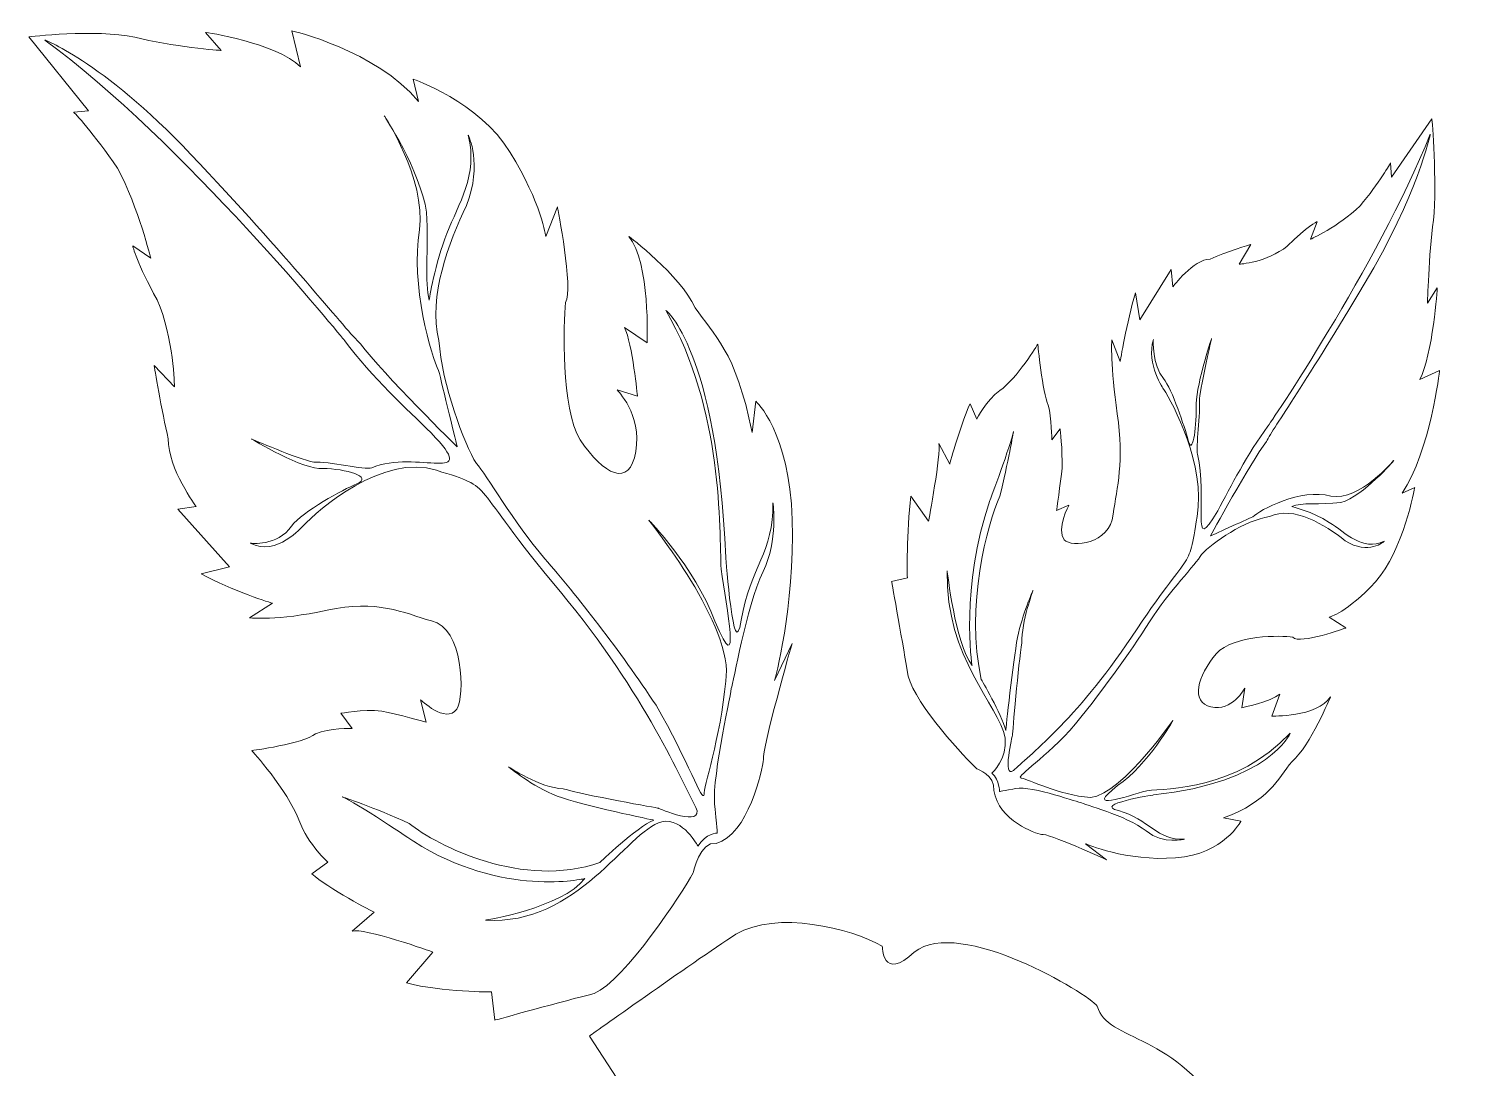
# Model space of a CAD drawing. Header units: millimetres. Extents: x -98 to 307, y -584 to 79.
# Drawn here: x -56.34 to -42.7, y -28.78 to -19 of the extents above; entities that cross this region are included whole.
import ezdxf

# ---------------------------------------------------------------- set-up
doc = ezdxf.new("R2010")
doc.units = ezdxf.units.MM
doc.header["$MEASUREMENT"] = 0
doc.layers.add('layer 1', color=7, linetype='Continuous')

msp = doc.modelspace()

# ---------------------------------------------------------------- linework, layer by layer
at = {"layer": 'layer 1', "color": 250, "lineweight": 9}
for points, knots in [([(-50.0844, -26.9487), (-50.1824, -27.1297), (-50.7267, -27.9627), (-51.0171, -28.0842), (-51.0171, -28.0842), (-51.2858, -28.1499), (-51.9518, -28.3349), (-51.9518, -28.3349), (-51.9518, -28.3349), (-51.9518, -28.3349), (-51.9813, -28.0678), (-51.9813, -28.0678), (-51.9813, -28.0678), (-51.9813, -28.0678), (-52.4421, -28.0736), (-52.7843, -27.9835), (-52.7843, -27.9835), (-52.7843, -27.9835), (-52.5349, -27.6931), (-52.5349, -27.6931), (-52.5349, -27.6931), (-52.5349, -27.6931), (-53.1968, -27.457), (-53.2935, -27.4975), (-53.2935, -27.4975), (-53.2935, -27.4975), (-53.0882, -27.3187), (-53.0882, -27.3187), (-53.0882, -27.3187), (-53.0882, -27.3187), (-53.5361, -27.0863), (-53.6739, -26.9575), (-53.6739, -26.9575), (-53.6739, -26.9575), (-53.5229, -26.8477), (-53.5229, -26.8477), (-53.5229, -26.8477), (-53.5229, -26.8477), (-53.7035, -26.6904), (-53.7976, -26.4499), (-53.7976, -26.4499), (-53.9021, -26.1672), (-54.241, -25.7964), (-54.241, -25.7964), (-54.241, -25.7964), (-54.241, -25.7964), (-53.7581, -25.7344), (-53.6396, -25.6381), (-53.6396, -25.6381), (-53.5104, -25.5845), (-53.2961, -25.5881), (-53.2961, -25.5881), (-53.2961, -25.5881), (-53.2961, -25.5881), (-53.4018, -25.4458), (-53.4018, -25.4458), (-53.4018, -25.4458), (-53.4018, -25.4458), (-53.1978, -25.4071), (-53.0159, -25.4243), (-53.0159, -25.4243), (-52.8662, -25.4549), (-52.5989, -25.5297), (-52.5989, -25.5297), (-52.5989, -25.5297), (-52.5989, -25.5297), (-52.6503, -25.3181), (-52.6503, -25.3181), (-52.6503, -25.3181), (-52.6503, -25.3181), (-52.417, -25.5469), (-52.3085, -25.4082), (-52.3085, -25.4082), (-52.2323, -25.2834), (-52.2471, -24.6372), (-52.5465, -24.5759), (-52.5465, -24.5759), (-52.8138, -24.5011), (-53.059, -24.3705), (-53.5313, -24.4749), (-53.5313, -24.4749), (-54.0039, -24.5789), (-54.2606, -24.5464), (-54.2606, -24.5464), (-54.2606, -24.5464), (-54.2606, -24.5464), (-54.045, -24.4099), (-54.045, -24.4099), (-54.045, -24.4099), (-54.045, -24.4099), (-54.4296, -24.291), (-54.7175, -24.1315), (-54.7175, -24.1315), (-54.7175, -24.1315), (-54.4489, -24.0658), (-54.4489, -24.0658), (-54.4489, -24.0658), (-54.4489, -24.0658), (-54.9363, -23.524), (-54.9363, -23.524), (-54.9363, -23.524), (-54.9363, -23.524), (-54.7647, -23.4988), (-54.7647, -23.4988), (-54.7647, -23.4988), (-54.7647, -23.4988), (-55.0288, -23.1431), (-55.0263, -22.8625), (-55.0263, -22.8625), (-55.0879, -22.6085), (-55.1586, -22.1721), (-55.1586, -22.1721), (-55.1586, -22.1721), (-55.1586, -22.1721), (-54.9678, -22.3721), (-54.9678, -22.3721), (-54.9678, -22.3721), (-54.9678, -22.3721), (-54.9739, -21.9087), (-55.131, -21.5548), (-55.131, -21.5548), (-55.3206, -21.2147), (-55.3617, -21.0454), (-55.3617, -21.0454), (-55.3617, -21.0454), (-55.3617, -21.0454), (-55.1914, -21.1607), (-55.1914, -21.1607), (-55.1914, -21.1607), (-55.1914, -21.1607), (-55.3045, -20.6955), (-55.5043, -20.3131), (-55.5043, -20.3131), (-55.7261, -19.9862), (-55.9169, -19.7862), (-55.9169, -19.7862), (-55.9169, -19.7862), (-55.9169, -19.7862), (-55.7774, -19.7745), (-55.7774, -19.7745), (-55.7774, -19.7745), (-55.7774, -19.7745), (-56.3384, -19.0769), (-56.3384, -19.0769), (-56.3384, -19.0769), (-56.3384, -19.0769), (-55.7164, -19.0036), (-55.3421, -19.0802), (-55.3421, -19.0802), (-54.9999, -19.1703), (-54.5289, -19.2064), (-54.5289, -19.2064), (-54.5289, -19.2064), (-54.5289, -19.2064), (-54.6773, -19.0353), (-54.6773, -19.0353), (-54.6773, -19.0353), (-54.6773, -19.0353), (-54.0138, -19.1309), (-53.7803, -19.3597), (-53.7803, -19.3597), (-53.7803, -19.3597), (-53.8628, -19.0211), (-53.8628, -19.0211), (-53.8628, -19.0211), (-53.8628, -19.0211), (-53.0715, -19.2031), (-52.6692, -19.6873), (-52.6692, -19.6873), (-52.6692, -19.6873), (-52.7206, -19.4761), (-52.7206, -19.4761), (-52.7206, -19.4761), (-52.7206, -19.4761), (-52.1012, -19.6833), (-51.8063, -20.1657), (-51.8063, -20.1657), (-51.511, -20.6481), (-51.4711, -20.9578), (-51.4711, -20.9578), (-51.4711, -20.9578), (-51.4711, -20.9578), (-51.3612, -20.6787), (-51.3612, -20.6787), (-51.3612, -20.6787), (-51.3612, -20.6787), (-51.2083, -21.4537), (-51.2845, -21.5785), (-51.2845, -21.5785), (-51.308, -21.7748), (-51.3265, -22.575), (-51.1473, -22.8727), (-51.1473, -22.8727), (-50.9255, -23.1996), (-50.6804, -23.3303), (-50.6232, -22.98), (-50.6232, -22.98), (-50.5664, -22.6301), (-50.7996, -22.4013), (-50.7996, -22.4013), (-50.7996, -22.4013), (-50.7996, -22.4013), (-50.6075, -22.4608), (-50.6075, -22.4608), (-50.6075, -22.4608), (-50.6075, -22.4608), (-50.656, -21.9685), (-50.7296, -21.8127), (-50.7296, -21.8127), (-50.7296, -21.8127), (-50.5166, -21.9569), (-50.5166, -21.9569), (-50.5166, -21.9569), (-50.5166, -21.9569), (-50.4876, -21.199), (-50.6888, -20.9571), (-50.6888, -20.9571), (-50.6888, -20.9571), (-50.2104, -21.3161), (-50.0632, -21.6277), (-50.0632, -21.6277), (-49.8946, -21.8832), (-49.6816, -22.0273), (-49.5286, -22.8023), (-49.5286, -22.8023), (-49.5286, -22.8023), (-49.4936, -22.5078), (-49.4936, -22.5078), (-49.4936, -22.5078), (-49.4936, -22.5078), (-49.1748, -22.7943), (-49.151, -23.6229), (-49.151, -23.6229), (-49.1273, -24.4519), (-49.3162, -25.1368), (-49.3162, -25.1368), (-49.3162, -25.1368), (-49.3162, -25.1368), (-49.152, -24.7883), (-49.152, -24.7883), (-49.152, -24.7883), (-49.152, -24.7883), (-49.4406, -25.7946), (-49.42, -25.8789), (-49.42, -25.8789), (-49.4319, -25.9771), (-49.5665, -26.5926), (-49.8672, -26.6718), (-49.8672, -26.6718), (-50.017, -26.6411), (-50.0844, -26.9487), (-50.0844, -26.9487)], [0, 0, 0, 0, 0.015625, 0.015625, 0.015625, 0.015625, 0.03125, 0.03125, 0.03125, 0.03125, 0.046875, 0.046875, 0.046875, 0.046875, 0.0625, 0.0625, 0.0625, 0.0625, 0.078125, 0.078125, 0.078125, 0.078125, 0.09375, 0.09375, 0.09375, 0.09375, 0.109375, 0.109375, 0.109375, 0.109375, 0.125, 0.125, 0.125, 0.125, 0.140625, 0.140625, 0.140625, 0.140625, 0.15625, 0.15625, 0.15625, 0.15625, 0.171875, 0.171875, 0.171875, 0.171875, 0.1875, 0.1875, 0.1875, 0.1875, 0.203125, 0.203125, 0.203125, 0.203125, 0.21875, 0.21875, 0.21875, 0.21875, 0.234375, 0.234375, 0.234375, 0.234375, 0.25, 0.25, 0.25, 0.25, 0.265625, 0.265625, 0.265625, 0.265625, 0.28125, 0.28125, 0.28125, 0.28125, 0.296875, 0.296875, 0.296875, 0.296875, 0.3125, 0.3125, 0.3125, 0.3125, 0.328125, 0.328125, 0.328125, 0.328125, 0.34375, 0.34375, 0.34375, 0.34375, 0.359375, 0.359375, 0.359375, 0.359375, 0.375, 0.375, 0.375, 0.375, 0.390625, 0.390625, 0.390625, 0.390625, 0.40625, 0.40625, 0.40625, 0.40625, 0.421875, 0.421875, 0.421875, 0.421875, 0.4375, 0.4375, 0.4375, 0.4375, 0.453125, 0.453125, 0.453125, 0.453125, 0.46875, 0.46875, 0.46875, 0.46875, 0.484375, 0.484375, 0.484375, 0.484375, 0.5, 0.5, 0.5, 0.5, 0.515625, 0.515625, 0.515625, 0.515625, 0.53125, 0.53125, 0.53125, 0.53125, 0.546875, 0.546875, 0.546875, 0.546875, 0.5625, 0.5625, 0.5625, 0.5625, 0.578125, 0.578125, 0.578125, 0.578125, 0.59375, 0.59375, 0.59375, 0.59375, 0.609375, 0.609375, 0.609375, 0.609375, 0.625, 0.625, 0.625, 0.625, 0.640625, 0.640625, 0.640625, 0.640625, 0.65625, 0.65625, 0.65625, 0.65625, 0.671875, 0.671875, 0.671875, 0.671875, 0.6875, 0.6875, 0.6875, 0.6875, 0.703125, 0.703125, 0.703125, 0.703125, 0.71875, 0.71875, 0.71875, 0.71875, 0.734375, 0.734375, 0.734375, 0.734375, 0.75, 0.75, 0.75, 0.75, 0.765625, 0.765625, 0.765625, 0.765625, 0.78125, 0.78125, 0.78125, 0.78125, 0.796875, 0.796875, 0.796875, 0.796875, 0.8125, 0.8125, 0.8125, 0.8125, 0.828125, 0.828125, 0.828125, 0.828125, 0.84375, 0.84375, 0.84375, 0.84375, 0.859375, 0.859375, 0.859375, 0.859375, 0.875, 0.875, 0.875, 0.875, 0.890625, 0.890625, 0.890625, 0.890625, 0.90625, 0.90625, 0.90625, 0.90625, 0.921875, 0.921875, 0.921875, 0.921875, 0.9375, 0.9375, 0.9375, 0.9375, 0.953125, 0.953125, 0.953125, 0.953125, 0.96875, 0.96875, 0.96875, 0.96875, 1, 1, 1, 1]), ([(-50.0388, -26.697), (-50.0388, -26.697), (-50.1757, -26.4277), (-50.3797, -26.4664), (-50.3797, -26.4664), (-50.7125, -26.559), (-51.1717, -27.4497), (-52.0388, -27.3928), (-52.0388, -27.3928), (-52.0388, -27.3928), (-51.3199, -27.2786), (-51.103, -27.0016), (-51.103, -27.0016), (-51.103, -27.0016), (-51.8763, -27.1848), (-52.7175, -26.651), (-52.7175, -26.651), (-52.7175, -26.651), (-53.2707, -26.2763), (-53.3883, -26.2321), (-53.3883, -26.2321), (-53.3883, -26.2321), (-53.0786, -26.3357), (-52.7586, -26.4817), (-52.7586, -26.4817), (-52.4928, -26.697), (-51.6826, -27.1038), (-50.9619, -26.8495), (-50.9619, -26.8495), (-50.9619, -26.8495), (-50.6159, -26.5185), (-50.4545, -26.451), (-50.4545, -26.451), (-50.4545, -26.451), (-51.128, -26.3131), (-51.3628, -26.2248), (-51.3628, -26.2248), (-51.5978, -26.1365), (-51.8211, -25.9501), (-51.8211, -25.9501), (-51.8211, -25.9501), (-51.8211, -25.9501), (-51.5229, -26.1518), (-51.3086, -26.1555), (-51.3086, -26.1555), (-51.1164, -26.215), (-50.4106, -26.3394), (-50.4106, -26.3394), (-50.4106, -26.3394), (-50.4106, -26.3394), (-49.973, -26.5295), (-50.0568, -26.3314), (-50.0568, -26.3314), (-50.1831, -26.1048), (-50.5285, -25.2703), (-51.333, -24.3019), (-51.333, -24.3019), (-52.2333, -23.2332), (-51.9236, -23.3368), (-52.5002, -23.1584), (-52.5002, -23.1584), (-53.0024, -22.9953), (-53.6184, -23.5324), (-53.7594, -23.6845), (-53.7594, -23.6845), (-53.7594, -23.6845), (-54.0087, -23.975), (-54.2539, -23.8444), (-54.2539, -23.8444), (-54.2539, -23.8444), (-53.9968, -23.8772), (-53.8664, -23.6827), (-53.8664, -23.6827), (-53.7578, -23.5441), (-53.3809, -23.3401), (-53.2517, -23.2861), (-53.2517, -23.2861), (-53.0901, -23.2186), (-53.3575, -23.1438), (-53.5718, -23.1402), (-53.5718, -23.1402), (-53.7433, -23.1653), (-54.2439, -22.8618), (-54.2439, -22.8618), (-54.2439, -22.8618), (-54.2439, -22.8618), (-53.8066, -23.0519), (-53.6569, -23.0825), (-53.6569, -23.0825), (-53.5175, -23.0708), (-53.1753, -23.161), (-53.1107, -23.1339), (-53.1107, -23.1339), (-52.6911, -22.9588), (-52.0733, -23.3062), (-52.5503, -22.8067), (-52.5503, -22.8067), (-52.784, -22.5779), (-53.1024, -22.2918), (-53.3668, -21.9361), (-53.3668, -21.9361), (-53.3668, -21.9361), (-54.8909, -20.0566), (-56.1887, -19.1075), (-56.1887, -19.1075), (-56.1887, -19.1075), (-55.6017, -19.3283), (-54.7323, -20.27), (-54.7323, -20.27), (-53.8205, -21.2402), (-53.3552, -21.8379), (-53.217, -21.9667), (-53.217, -21.9667), (-53.0057, -22.2513), (-52.3052, -22.9373), (-52.3052, -22.9373), (-52.3052, -22.9373), (-52.3052, -22.9373), (-52.4495, -22.3451), (-52.4803, -22.2181), (-52.4803, -22.2181), (-52.5433, -22.1046), (-52.7505, -21.399), (-52.6599, -20.8951), (-52.6599, -20.8951), (-52.6014, -20.4047), (-52.9921, -19.8223), (-52.9921, -19.8223), (-52.9921, -19.8223), (-52.9921, -19.8223), (-52.6542, -20.3335), (-52.594, -20.728), (-52.594, -20.728), (-52.5761, -21.0932), (-52.6111, -21.3873), (-52.57, -21.5566), (-52.57, -21.5566), (-52.57, -21.5566), (-52.5131, -21.2067), (-52.4028, -20.9275), (-52.4028, -20.9275), (-52.293, -20.6488), (-52.1083, -20.385), (-52.2011, -20.0044), (-52.2011, -20.0044), (-52.2011, -20.0044), (-52.0643, -20.2737), (-52.2181, -20.6641), (-52.2181, -20.6641), (-52.3823, -21.0122), (-52.5803, -21.5143), (-52.4774, -21.9375), (-52.4774, -21.9375), (-52.4495, -22.3451), (-52.2407, -22.9103), (-52.1247, -23.0949), (-52.1247, -23.0949), (-52.0292, -23.1945), (-51.7767, -23.6484), (-51.4799, -23.9903), (-51.4799, -23.9903), (-51.1833, -24.3326), (-50.7707, -24.8591), (-50.433, -25.3703), (-50.433, -25.3703), (-50.1275, -25.895), (-49.9922, -26.3044), (-49.9806, -26.2066), (-49.9806, -26.2066), (-49.9909, -26.1642), (-49.8251, -25.6757), (-49.7769, -25.143), (-49.7769, -25.143), (-49.6863, -24.6387), (-50.5011, -23.628), (-50.5011, -23.628), (-50.5011, -23.628), (-50.5011, -23.628), (-50.077, -24.0564), (-49.8785, -24.5796), (-49.8785, -24.5796), (-49.6273, -25.1736), (-49.7699, -24.4409), (-49.82, -24.0888), (-49.82, -24.0888), (-49.838, -23.7236), (-49.7943, -22.587), (-50.3421, -21.6511), (-50.3421, -21.6511), (-50.3421, -21.6511), (-49.8637, -22.0101), (-49.776, -23.9775), (-49.776, -23.9775), (-49.776, -23.9775), (-49.7008, -25.0178), (-49.6321, -24.5697), (-49.6321, -24.5697), (-49.5411, -24.0658), (-49.3256, -23.929), (-49.3316, -23.4656), (-49.3316, -23.4656), (-49.3316, -23.4656), (-49.2815, -23.8174), (-49.4238, -24.11), (-49.4238, -24.11), (-49.5881, -24.4581), (-49.7021, -25.1583), (-49.7243, -25.2137), (-49.7243, -25.2137), (-49.7358, -25.3119), (-49.9264, -26.1372), (-49.8746, -26.3485), (-49.8746, -26.3485), (-49.8557, -26.5736), (-49.8557, -26.5736), (-49.8557, -26.5736), (-49.8557, -26.5736), (-49.8557, -26.5736), (-49.9627, -26.5718), (-50.0388, -26.697)], [0, 0, 0, 0, 0.0178571, 0.0178571, 0.0178571, 0.0178571, 0.0357143, 0.0357143, 0.0357143, 0.0357143, 0.0535714, 0.0535714, 0.0535714, 0.0535714, 0.0714286, 0.0714286, 0.0714286, 0.0714286, 0.0892857, 0.0892857, 0.0892857, 0.0892857, 0.1071429, 0.1071429, 0.1071429, 0.1071429, 0.125, 0.125, 0.125, 0.125, 0.1428571, 0.1428571, 0.1428571, 0.1428571, 0.1607143, 0.1607143, 0.1607143, 0.1607143, 0.1785714, 0.1785714, 0.1785714, 0.1785714, 0.1964286, 0.1964286, 0.1964286, 0.1964286, 0.2142857, 0.2142857, 0.2142857, 0.2142857, 0.2321429, 0.2321429, 0.2321429, 0.2321429, 0.25, 0.25, 0.25, 0.25, 0.2678571, 0.2678571, 0.2678571, 0.2678571, 0.2857143, 0.2857143, 0.2857143, 0.2857143, 0.3035714, 0.3035714, 0.3035714, 0.3035714, 0.3214286, 0.3214286, 0.3214286, 0.3214286, 0.3392857, 0.3392857, 0.3392857, 0.3392857, 0.3571429, 0.3571429, 0.3571429, 0.3571429, 0.375, 0.375, 0.375, 0.375, 0.3928571, 0.3928571, 0.3928571, 0.3928571, 0.4107143, 0.4107143, 0.4107143, 0.4107143, 0.4285714, 0.4285714, 0.4285714, 0.4285714, 0.4464286, 0.4464286, 0.4464286, 0.4464286, 0.4642857, 0.4642857, 0.4642857, 0.4642857, 0.4821429, 0.4821429, 0.4821429, 0.4821429, 0.5, 0.5, 0.5, 0.5, 0.5178571, 0.5178571, 0.5178571, 0.5178571, 0.5357143, 0.5357143, 0.5357143, 0.5357143, 0.5535714, 0.5535714, 0.5535714, 0.5535714, 0.5714286, 0.5714286, 0.5714286, 0.5714286, 0.5892857, 0.5892857, 0.5892857, 0.5892857, 0.6071429, 0.6071429, 0.6071429, 0.6071429, 0.625, 0.625, 0.625, 0.625, 0.6428571, 0.6428571, 0.6428571, 0.6428571, 0.6607143, 0.6607143, 0.6607143, 0.6607143, 0.6785714, 0.6785714, 0.6785714, 0.6785714, 0.6964286, 0.6964286, 0.6964286, 0.6964286, 0.7142857, 0.7142857, 0.7142857, 0.7142857, 0.7321429, 0.7321429, 0.7321429, 0.7321429, 0.75, 0.75, 0.75, 0.75, 0.7678571, 0.7678571, 0.7678571, 0.7678571, 0.7857143, 0.7857143, 0.7857143, 0.7857143, 0.8035714, 0.8035714, 0.8035714, 0.8035714, 0.8214286, 0.8214286, 0.8214286, 0.8214286, 0.8392857, 0.8392857, 0.8392857, 0.8392857, 0.8571429, 0.8571429, 0.8571429, 0.8571429, 0.875, 0.875, 0.875, 0.875, 0.8928571, 0.8928571, 0.8928571, 0.8928571, 0.9107143, 0.9107143, 0.9107143, 0.9107143, 0.9285714, 0.9285714, 0.9285714, 0.9285714, 0.9464286, 0.9464286, 0.9464286, 0.9464286, 0.9642857, 0.9642857, 0.9642857, 0.9642857, 1, 1, 1, 1]), ([(-47.4103, -25.969), (-47.5128, -25.8778), (-47.9864, -25.371), (-48.059, -25.0948), (-48.059, -25.0948), (-48.1001, -24.839), (-48.2145, -24.2045), (-48.2145, -24.2045), (-48.2145, -24.2045), (-48.2145, -24.2045), (-48.0661, -24.1717), (-48.0661, -24.1717), (-48.0661, -24.1717), (-48.0661, -24.1717), (-48.077, -23.7305), (-48.0327, -23.4018), (-48.0327, -23.4018), (-48.0327, -23.4018), (-47.8666, -23.6357), (-47.8666, -23.6357), (-47.8666, -23.6357), (-47.8666, -23.6357), (-47.746, -22.9979), (-47.7702, -22.9059), (-47.7702, -22.9059), (-47.7702, -22.9059), (-47.667, -23.0993), (-47.667, -23.0993), (-47.667, -23.0993), (-47.667, -23.0993), (-47.5449, -22.6669), (-47.4755, -22.5326), (-47.4755, -22.5326), (-47.4755, -22.5326), (-47.4116, -22.6757), (-47.4116, -22.6757), (-47.4116, -22.6757), (-47.4116, -22.6757), (-47.3268, -22.5002), (-47.1944, -22.406), (-47.1944, -22.406), (-47.0386, -22.3013), (-46.8377, -21.9704), (-46.8377, -21.9704), (-46.8377, -21.9704), (-46.8377, -21.9704), (-46.795, -22.4316), (-46.7395, -22.5436), (-46.7395, -22.5436), (-46.707, -22.6665), (-46.7054, -22.8716), (-46.7054, -22.8716), (-46.7054, -22.8716), (-46.7054, -22.8716), (-46.628, -22.768), (-46.628, -22.768), (-46.628, -22.768), (-46.628, -22.768), (-46.6032, -22.9625), (-46.6097, -23.1372), (-46.6097, -23.1372), (-46.6241, -23.281), (-46.6614, -23.5379), (-46.6614, -23.5379), (-46.6614, -23.5379), (-46.6614, -23.5379), (-46.5444, -23.485), (-46.5444, -23.485), (-46.5444, -23.485), (-46.5444, -23.485), (-46.6678, -23.7123), (-46.5888, -23.8141), (-46.5888, -23.8141), (-46.5177, -23.8849), (-46.1579, -23.8597), (-46.1287, -23.5722), (-46.1287, -23.5722), (-46.0914, -23.3149), (-46.023, -23.0781), (-46.0888, -22.6275), (-46.0888, -22.6275), (-46.155, -22.1772), (-46.1412, -21.9306), (-46.1412, -21.9306), (-46.1412, -21.9306), (-46.1412, -21.9306), (-46.0612, -22.1349), (-46.0612, -22.1349), (-46.0612, -22.1349), (-46.0612, -22.1349), (-46.0015, -21.7646), (-45.9173, -21.4865), (-45.9173, -21.4865), (-45.9173, -21.4865), (-45.8762, -21.7427), (-45.8762, -21.7427), (-45.8762, -21.7427), (-45.8762, -21.7427), (-45.5825, -21.2669), (-45.5825, -21.2669), (-45.5825, -21.2669), (-45.5825, -21.2669), (-45.5654, -21.4307), (-45.5654, -21.4307), (-45.5654, -21.4307), (-45.5654, -21.4307), (-45.3717, -21.1716), (-45.2149, -21.1698), (-45.2149, -21.1698), (-45.0745, -21.1063), (-44.8325, -21.0315), (-44.8325, -21.0315), (-44.8325, -21.0315), (-44.8325, -21.0315), (-44.9405, -21.2176), (-44.9405, -21.2176), (-44.9405, -21.2176), (-44.9405, -21.2176), (-44.6825, -21.2038), (-44.4878, -21.0476), (-44.4878, -21.0476), (-44.3011, -20.8604), (-44.2077, -20.8181), (-44.2077, -20.8181), (-44.2077, -20.8181), (-44.2077, -20.8181), (-44.2691, -20.983), (-44.2691, -20.983), (-44.2691, -20.983), (-44.2691, -20.983), (-44.0117, -20.867), (-43.8016, -20.6692), (-43.8016, -20.6692), (-43.6233, -20.4514), (-43.515, -20.2653), (-43.515, -20.2653), (-43.515, -20.2653), (-43.515, -20.2653), (-43.5062, -20.3988), (-43.5062, -20.3988), (-43.5062, -20.3988), (-43.5062, -20.3988), (-43.1265, -19.8501), (-43.1265, -19.8501), (-43.1265, -19.8501), (-43.1265, -19.8501), (-43.0751, -20.4445), (-43.1118, -20.8039), (-43.1118, -20.8039), (-43.156, -21.133), (-43.1683, -21.5843), (-43.1683, -21.5843), (-43.1683, -21.5843), (-43.1683, -21.5843), (-43.0754, -21.4395), (-43.0754, -21.4395), (-43.0754, -21.4395), (-43.0754, -21.4395), (-43.1178, -22.0762), (-43.2412, -22.3035), (-43.2412, -22.3035), (-43.2412, -22.3035), (-43.0539, -22.2192), (-43.0539, -22.2192), (-43.0539, -22.2192), (-43.0539, -22.2192), (-43.1422, -22.9796), (-43.4054, -23.3726), (-43.4054, -23.3726), (-43.4054, -23.3726), (-43.2885, -23.32), (-43.2885, -23.32), (-43.2885, -23.32), (-43.2885, -23.32), (-43.3935, -23.9162), (-43.6576, -24.207), (-43.6576, -24.207), (-43.9217, -24.4979), (-44.0936, -24.5409), (-44.0936, -24.5409), (-44.0936, -24.5409), (-44.0936, -24.5409), (-43.9361, -24.6416), (-43.9361, -24.6416), (-43.9361, -24.6416), (-43.9361, -24.6416), (-44.3658, -24.8011), (-44.4367, -24.7299), (-44.4367, -24.7299), (-44.5463, -24.7109), (-44.9926, -24.7066), (-45.1558, -24.8832), (-45.1558, -24.8832), (-45.3341, -25.1006), (-45.4029, -25.3378), (-45.2069, -25.3863), (-45.2069, -25.3863), (-45.0106, -25.4352), (-44.8872, -25.2079), (-44.8872, -25.2079), (-44.8872, -25.2079), (-44.8872, -25.2079), (-44.9171, -25.3929), (-44.9171, -25.3929), (-44.9171, -25.3929), (-44.9171, -25.3929), (-44.6433, -25.3382), (-44.5579, -25.2652), (-44.5579, -25.2652), (-44.5579, -25.2652), (-44.6347, -25.4713), (-44.6347, -25.4713), (-44.6347, -25.4713), (-44.6347, -25.4713), (-44.2115, -25.4863), (-44.0801, -25.2896), (-44.0801, -25.2896), (-44.0801, -25.2896), (-44.2722, -25.7538), (-44.4435, -25.8997), (-44.4435, -25.8997), (-44.5833, -26.0657), (-44.66, -26.2719), (-45.0893, -26.4313), (-45.0893, -26.4313), (-45.0893, -26.4313), (-44.9248, -26.4602), (-44.9248, -26.4602), (-44.9248, -26.4602), (-44.9248, -26.4602), (-45.079, -26.7699), (-45.5407, -26.8064), (-45.5407, -26.8064), (-46.0024, -26.8433), (-46.3873, -26.674), (-46.3873, -26.674), (-46.3873, -26.674), (-46.3873, -26.674), (-46.1904, -26.825), (-46.1904, -26.825), (-46.1904, -26.825), (-46.1904, -26.825), (-46.7562, -26.5656), (-46.8028, -26.5868), (-46.8028, -26.5868), (-46.8577, -26.5773), (-47.2031, -26.4587), (-47.2522, -26.1719), (-47.2522, -26.1719), (-47.2378, -26.0281), (-47.4103, -25.969), (-47.4103, -25.969)], [0, 0, 0, 0, 0.015625, 0.015625, 0.015625, 0.015625, 0.03125, 0.03125, 0.03125, 0.03125, 0.046875, 0.046875, 0.046875, 0.046875, 0.0625, 0.0625, 0.0625, 0.0625, 0.078125, 0.078125, 0.078125, 0.078125, 0.09375, 0.09375, 0.09375, 0.09375, 0.109375, 0.109375, 0.109375, 0.109375, 0.125, 0.125, 0.125, 0.125, 0.140625, 0.140625, 0.140625, 0.140625, 0.15625, 0.15625, 0.15625, 0.15625, 0.171875, 0.171875, 0.171875, 0.171875, 0.1875, 0.1875, 0.1875, 0.1875, 0.203125, 0.203125, 0.203125, 0.203125, 0.21875, 0.21875, 0.21875, 0.21875, 0.234375, 0.234375, 0.234375, 0.234375, 0.25, 0.25, 0.25, 0.25, 0.265625, 0.265625, 0.265625, 0.265625, 0.28125, 0.28125, 0.28125, 0.28125, 0.296875, 0.296875, 0.296875, 0.296875, 0.3125, 0.3125, 0.3125, 0.3125, 0.328125, 0.328125, 0.328125, 0.328125, 0.34375, 0.34375, 0.34375, 0.34375, 0.359375, 0.359375, 0.359375, 0.359375, 0.375, 0.375, 0.375, 0.375, 0.390625, 0.390625, 0.390625, 0.390625, 0.40625, 0.40625, 0.40625, 0.40625, 0.421875, 0.421875, 0.421875, 0.421875, 0.4375, 0.4375, 0.4375, 0.4375, 0.453125, 0.453125, 0.453125, 0.453125, 0.46875, 0.46875, 0.46875, 0.46875, 0.484375, 0.484375, 0.484375, 0.484375, 0.5, 0.5, 0.5, 0.5, 0.515625, 0.515625, 0.515625, 0.515625, 0.53125, 0.53125, 0.53125, 0.53125, 0.546875, 0.546875, 0.546875, 0.546875, 0.5625, 0.5625, 0.5625, 0.5625, 0.578125, 0.578125, 0.578125, 0.578125, 0.59375, 0.59375, 0.59375, 0.59375, 0.609375, 0.609375, 0.609375, 0.609375, 0.625, 0.625, 0.625, 0.625, 0.640625, 0.640625, 0.640625, 0.640625, 0.65625, 0.65625, 0.65625, 0.65625, 0.671875, 0.671875, 0.671875, 0.671875, 0.6875, 0.6875, 0.6875, 0.6875, 0.703125, 0.703125, 0.703125, 0.703125, 0.71875, 0.71875, 0.71875, 0.71875, 0.734375, 0.734375, 0.734375, 0.734375, 0.75, 0.75, 0.75, 0.75, 0.765625, 0.765625, 0.765625, 0.765625, 0.78125, 0.78125, 0.78125, 0.78125, 0.796875, 0.796875, 0.796875, 0.796875, 0.8125, 0.8125, 0.8125, 0.8125, 0.828125, 0.828125, 0.828125, 0.828125, 0.84375, 0.84375, 0.84375, 0.84375, 0.859375, 0.859375, 0.859375, 0.859375, 0.875, 0.875, 0.875, 0.875, 0.890625, 0.890625, 0.890625, 0.890625, 0.90625, 0.90625, 0.90625, 0.90625, 0.921875, 0.921875, 0.921875, 0.921875, 0.9375, 0.9375, 0.9375, 0.9375, 0.953125, 0.953125, 0.953125, 0.953125, 0.96875, 0.96875, 0.96875, 0.96875, 1, 1, 1, 1]), ([(-47.2693, -26.0081), (-47.2693, -26.0081), (-47.1215, -25.8727), (-47.1465, -25.6782), (-47.1465, -25.6782), (-47.2037, -25.3608), (-47.7078, -24.9364), (-47.6908, -24.1052), (-47.6908, -24.1052), (-47.6908, -24.1052), (-47.615, -24.7916), (-47.4569, -24.9948), (-47.4569, -24.9948), (-47.4569, -24.9948), (-47.5719, -24.2578), (-47.2886, -23.4434), (-47.2886, -23.4434), (-47.2886, -23.4434), (-47.089, -22.9074), (-47.0662, -22.7943), (-47.0662, -22.7943), (-47.0662, -22.7943), (-47.1189, -23.0924), (-47.1947, -23.401), (-47.1947, -23.401), (-47.3104, -23.659), (-47.5237, -24.4417), (-47.3699, -25.1269), (-47.3699, -25.1269), (-47.3699, -25.1269), (-47.1793, -25.4527), (-47.1392, -25.6063), (-47.1392, -25.6063), (-47.1392, -25.6063), (-47.0736, -24.9591), (-47.0283, -24.7328), (-47.0283, -24.7328), (-46.983, -24.5066), (-46.8827, -24.2899), (-46.8827, -24.2899), (-46.8827, -24.2899), (-46.8827, -24.2899), (-46.9904, -24.5785), (-46.9888, -24.7836), (-46.9888, -24.7836), (-47.0187, -24.9685), (-47.0762, -25.6465), (-47.0762, -25.6465), (-47.0762, -25.6465), (-47.0762, -25.6465), (-47.1748, -26.0683), (-47.0659, -25.9851), (-47.0659, -25.9851), (-46.9416, -25.8603), (-46.4821, -25.5159), (-45.9555, -24.7292), (-45.9555, -24.7292), (-45.375, -23.8495), (-45.4276, -24.1479), (-45.3376, -23.5926), (-45.3376, -23.5926), (-45.2554, -23.1095), (-45.5652, -22.5286), (-45.6522, -22.3962), (-45.6522, -22.3962), (-45.6522, -22.3962), (-45.8183, -22.1623), (-45.7495, -21.9255), (-45.7495, -21.9255), (-45.7495, -21.9255), (-45.7634, -22.1721), (-45.6529, -22.2936), (-45.6529, -22.2936), (-45.5738, -22.3954), (-45.4537, -22.7527), (-45.4215, -22.8756), (-45.4215, -22.8756), (-45.381, -23.0289), (-45.3441, -22.772), (-45.3454, -22.5669), (-45.3454, -22.5669), (-45.3624, -22.4027), (-45.2014, -21.9185), (-45.2014, -21.9185), (-45.2014, -21.9185), (-45.2014, -21.9185), (-45.3, -22.3403), (-45.3148, -22.4841), (-45.3148, -22.4841), (-45.3058, -22.6177), (-45.3505, -22.9464), (-45.3345, -23.0077), (-45.3345, -23.0077), (-45.2297, -23.4065), (-45.4128, -24.0038), (-45.1423, -23.539), (-45.1423, -23.539), (-45.019, -23.3116), (-44.8647, -23.0019), (-44.6706, -22.7428), (-44.6706, -22.7428), (-44.6706, -22.7428), (-43.6486, -21.2519), (-43.1413, -19.9938), (-43.1413, -19.9938), (-43.1413, -19.9938), (-43.2544, -20.5598), (-43.765, -21.4074), (-43.765, -21.4074), (-44.2906, -22.2966), (-44.616, -22.7523), (-44.6854, -22.8866), (-44.6854, -22.8866), (-44.8403, -23.0938), (-45.2111, -23.7758), (-45.2111, -23.7758), (-45.2111, -23.7758), (-45.2111, -23.7758), (-44.8833, -23.6276), (-44.813, -23.5962), (-44.813, -23.5962), (-44.751, -23.5339), (-44.3609, -23.3237), (-44.0785, -23.4018), (-44.0785, -23.4018), (-43.8041, -23.4496), (-43.4861, -23.0661), (-43.4861, -23.0661), (-43.4861, -23.0661), (-43.4861, -23.0661), (-43.7656, -23.3978), (-43.984, -23.4623), (-43.984, -23.4623), (-44.1877, -23.4853), (-44.3523, -23.4569), (-44.4457, -23.4992), (-44.4457, -23.4992), (-44.4457, -23.4992), (-44.2498, -23.5477), (-44.0923, -23.6484), (-44.0923, -23.6484), (-43.9352, -23.7488), (-43.7849, -23.9214), (-43.5744, -23.8265), (-43.5744, -23.8265), (-43.5744, -23.8265), (-43.7222, -23.9615), (-43.9423, -23.821), (-43.9423, -23.821), (-44.1392, -23.6696), (-44.4226, -23.4886), (-44.6565, -23.5941), (-44.6565, -23.5941), (-44.8833, -23.6276), (-45.195, -23.8371), (-45.2959, -23.9513), (-45.2959, -23.9513), (-45.3499, -24.0443), (-45.5985, -24.2935), (-45.7846, -24.5832), (-45.7846, -24.5832), (-45.9703, -24.8729), (-46.2568, -25.2769), (-46.5361, -25.6089), (-46.5361, -25.6089), (-46.8236, -25.9099), (-47.0495, -26.0464), (-46.9949, -26.0559), (-46.9949, -26.0559), (-46.9714, -26.0453), (-46.6961, -26.1956), (-46.3983, -26.2328), (-46.3983, -26.2328), (-46.1159, -26.3113), (-45.5661, -25.514), (-45.5661, -25.514), (-45.5661, -25.514), (-45.5661, -25.514), (-45.7977, -25.9274), (-46.0859, -26.1263), (-46.0859, -26.1263), (-46.413, -26.3766), (-46.0069, -26.2277), (-45.8115, -26.1741), (-45.8115, -26.1741), (-45.6082, -26.1507), (-44.974, -26.1734), (-44.4611, -25.6333), (-44.4611, -25.6333), (-44.4611, -25.6333), (-44.6533, -26.0975), (-45.7486, -26.2142), (-45.7486, -26.2142), (-45.7486, -26.2142), (-46.3272, -26.3036), (-46.0763, -26.362), (-46.0763, -26.362), (-45.7939, -26.4405), (-45.7142, -26.6448), (-45.4559, -26.6309), (-45.4559, -26.6309), (-45.4559, -26.6309), (-45.6512, -26.6849), (-45.8167, -26.5536), (-45.8167, -26.5536), (-46.0134, -26.4021), (-46.4056, -26.3047), (-46.4371, -26.2847), (-46.4371, -26.2847), (-46.492, -26.2752), (-46.9554, -26.1066), (-47.0723, -26.1595), (-47.0723, -26.1595), (-47.1973, -26.1818), (-47.1973, -26.1818), (-47.1973, -26.1818), (-47.1973, -26.1818), (-47.1973, -26.1818), (-47.1982, -26.0789), (-47.2693, -26.0081)], [0, 0, 0, 0, 0.0178571, 0.0178571, 0.0178571, 0.0178571, 0.0357143, 0.0357143, 0.0357143, 0.0357143, 0.0535714, 0.0535714, 0.0535714, 0.0535714, 0.0714286, 0.0714286, 0.0714286, 0.0714286, 0.0892857, 0.0892857, 0.0892857, 0.0892857, 0.1071429, 0.1071429, 0.1071429, 0.1071429, 0.125, 0.125, 0.125, 0.125, 0.1428571, 0.1428571, 0.1428571, 0.1428571, 0.1607143, 0.1607143, 0.1607143, 0.1607143, 0.1785714, 0.1785714, 0.1785714, 0.1785714, 0.1964286, 0.1964286, 0.1964286, 0.1964286, 0.2142857, 0.2142857, 0.2142857, 0.2142857, 0.2321429, 0.2321429, 0.2321429, 0.2321429, 0.25, 0.25, 0.25, 0.25, 0.2678571, 0.2678571, 0.2678571, 0.2678571, 0.2857143, 0.2857143, 0.2857143, 0.2857143, 0.3035714, 0.3035714, 0.3035714, 0.3035714, 0.3214286, 0.3214286, 0.3214286, 0.3214286, 0.3392857, 0.3392857, 0.3392857, 0.3392857, 0.3571429, 0.3571429, 0.3571429, 0.3571429, 0.375, 0.375, 0.375, 0.375, 0.3928571, 0.3928571, 0.3928571, 0.3928571, 0.4107143, 0.4107143, 0.4107143, 0.4107143, 0.4285714, 0.4285714, 0.4285714, 0.4285714, 0.4464286, 0.4464286, 0.4464286, 0.4464286, 0.4642857, 0.4642857, 0.4642857, 0.4642857, 0.4821429, 0.4821429, 0.4821429, 0.4821429, 0.5, 0.5, 0.5, 0.5, 0.5178571, 0.5178571, 0.5178571, 0.5178571, 0.5357143, 0.5357143, 0.5357143, 0.5357143, 0.5535714, 0.5535714, 0.5535714, 0.5535714, 0.5714286, 0.5714286, 0.5714286, 0.5714286, 0.5892857, 0.5892857, 0.5892857, 0.5892857, 0.6071429, 0.6071429, 0.6071429, 0.6071429, 0.625, 0.625, 0.625, 0.625, 0.6428571, 0.6428571, 0.6428571, 0.6428571, 0.6607143, 0.6607143, 0.6607143, 0.6607143, 0.6785714, 0.6785714, 0.6785714, 0.6785714, 0.6964286, 0.6964286, 0.6964286, 0.6964286, 0.7142857, 0.7142857, 0.7142857, 0.7142857, 0.7321429, 0.7321429, 0.7321429, 0.7321429, 0.75, 0.75, 0.75, 0.75, 0.7678571, 0.7678571, 0.7678571, 0.7678571, 0.7857143, 0.7857143, 0.7857143, 0.7857143, 0.8035714, 0.8035714, 0.8035714, 0.8035714, 0.8214286, 0.8214286, 0.8214286, 0.8214286, 0.8392857, 0.8392857, 0.8392857, 0.8392857, 0.8571429, 0.8571429, 0.8571429, 0.8571429, 0.875, 0.875, 0.875, 0.875, 0.8928571, 0.8928571, 0.8928571, 0.8928571, 0.9107143, 0.9107143, 0.9107143, 0.9107143, 0.9285714, 0.9285714, 0.9285714, 0.9285714, 0.9464286, 0.9464286, 0.9464286, 0.9464286, 0.9642857, 0.9642857, 0.9642857, 0.9642857, 1, 1, 1, 1]), ([(-48.3022, -27.6376), (-48.6036, -27.4679), (-49.2931, -27.2986), (-49.6809, -27.5245), (-49.6809, -27.5245), (-50.1117, -27.8069), (-51.0596, -28.4845), (-51.0596, -28.4845), (-51.0596, -28.4845), (-51.0596, -28.4845), (-50.8009, -28.8796), (-50.8009, -28.8796), (-50.8009, -28.8796), (-50.3777, -29.5266), (-52.1192, -29.4832), (-50.5702, -31.0448), (-50.5702, -31.0448), (-50.5577, -30.1027), (-50.018, -29.6134), (-49.4653, -29.6134), (-49.4653, -29.6134), (-48.8661, -29.6134), (-48.2887, -30.1242), (-48.2833, -31.0755), (-48.2833, -31.0755), (-48.1994, -30.873), (-48.2373, -30.9573), (-48.0828, -30.8726), (-48.0828, -30.8726), (-47.5292, -30.5694), (-46.8767, -30.9857), (-46.575, -31.8891), (-46.575, -31.8891), (-46.5274, -32.0052), (-46.4901, -32.1238), (-46.4618, -32.2423), (-46.4618, -32.2423), (-46.3848, -32.1223), (-46.2906, -32.0227), (-46.181, -31.9512), (-46.181, -31.9512), (-45.664, -31.6688), (-44.9746, -32.0639), (-44.6732, -32.9108), (-44.6732, -32.9108), (-44.5078, -33.3753), (-44.485, -33.8737), (-44.5833, -34.2849), (-44.5833, -34.2849), (-44.3471, -34.7217), (-44.3812, -35.2591), (-44.3812, -35.2591), (-44.3812, -35.2591), (-44.3812, -35.2591), (-44.2089, -34.864), (-44.2089, -34.864), (-44.2089, -34.864), (-44.2089, -34.864), (-43.7781, -35.6543), (-43.735, -35.9933), (-43.735, -35.9933), (-43.735, -35.9933), (-43.6489, -35.4284), (-43.6489, -35.4284), (-43.6489, -35.4284), (-43.6489, -35.4284), (-42.9164, -36.5577), (-42.9594, -37.1222), (-42.9594, -37.1222), (-42.9594, -37.1222), (-42.7012, -35.9367), (-42.7872, -35.3157), (-42.7872, -35.3157), (-42.8733, -34.6947), (-42.7012, -34.1864), (-43.2611, -32.9444), (-43.2611, -32.9444), (-43.2611, -32.9444), (-42.9164, -33.2833), (-42.9164, -33.2833), (-42.9164, -33.2833), (-42.9164, -33.2833), (-42.8302, -32.4365), (-43.5625, -31.1944), (-43.5625, -31.1944), (-44.295, -30.0086), (-45.0706, -29.2748), (-45.0706, -29.2748), (-45.0706, -29.2748), (-45.5112, -28.4454), (-46.1904, -28.5425), (-46.2771, -28.2021), (-46.2771, -28.2021), (-46.3632, -28.089), (-47.5697, -27.3552), (-48.0005, -27.6938), (-48.0005, -27.6938), (-48.3022, -27.9762), (-48.3022, -27.6376), (-48.3022, -27.6376)], [0, 0, 0, 0, 0.0384615, 0.0384615, 0.0384615, 0.0384615, 0.0769231, 0.0769231, 0.0769231, 0.0769231, 0.1153846, 0.1153846, 0.1153846, 0.1153846, 0.1538462, 0.1538462, 0.1538462, 0.1538462, 0.1923077, 0.1923077, 0.1923077, 0.1923077, 0.2307692, 0.2307692, 0.2307692, 0.2307692, 0.2692308, 0.2692308, 0.2692308, 0.2692308, 0.3076923, 0.3076923, 0.3076923, 0.3076923, 0.3461538, 0.3461538, 0.3461538, 0.3461538, 0.3846154, 0.3846154, 0.3846154, 0.3846154, 0.4230769, 0.4230769, 0.4230769, 0.4230769, 0.4615385, 0.4615385, 0.4615385, 0.4615385, 0.5, 0.5, 0.5, 0.5, 0.5384615, 0.5384615, 0.5384615, 0.5384615, 0.5769231, 0.5769231, 0.5769231, 0.5769231, 0.6153846, 0.6153846, 0.6153846, 0.6153846, 0.6538462, 0.6538462, 0.6538462, 0.6538462, 0.6923077, 0.6923077, 0.6923077, 0.6923077, 0.7307692, 0.7307692, 0.7307692, 0.7307692, 0.7692308, 0.7692308, 0.7692308, 0.7692308, 0.8076923, 0.8076923, 0.8076923, 0.8076923, 0.8461538, 0.8461538, 0.8461538, 0.8461538, 0.8846154, 0.8846154, 0.8846154, 0.8846154, 0.9230769, 0.9230769, 0.9230769, 0.9230769, 1, 1, 1, 1])]:
    msp.add_open_spline(points, degree=3, knots=knots, dxfattribs=at)

doc.saveas('drawing.dxf')
